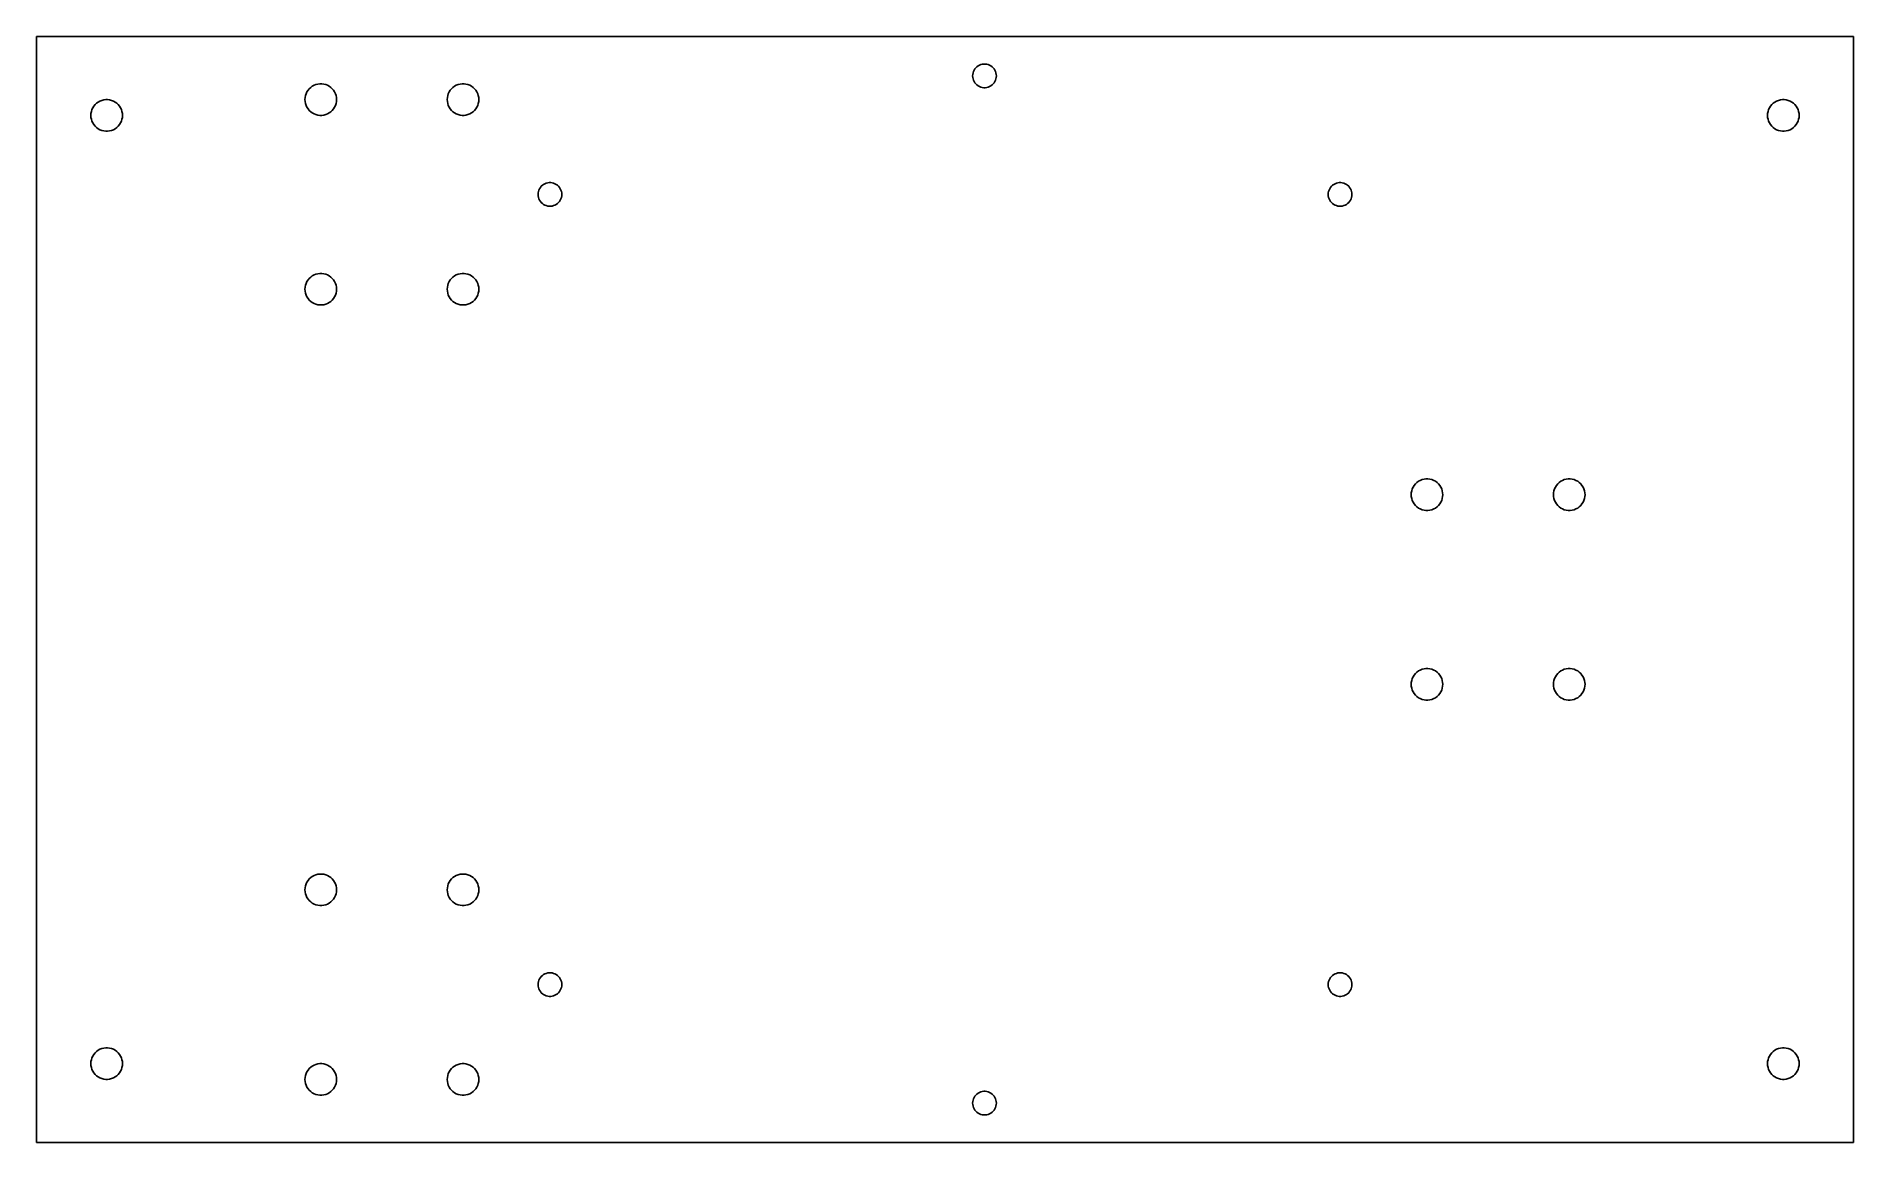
# Model space of a CAD drawing. Header units: metres. Extents: x -115 to 115, y -70 to 70.
import ezdxf

# ---------------------------------------------------------------- set-up
doc = ezdxf.new("R2010")
doc.units = ezdxf.units.M

msp = doc.modelspace()

# ---------------------------------------------------------------- linework, layer by layer
for p, q in [((115, 70), (-115, 70)), ((-115, 70), (-115, -70)), ((115, -70), (115, 70)), ((3.5, 65), (3.51183, 65.188)), ((3.51183, 64.812), (3.5, 65)), ((3.51183, 65.188), (3.54712, 65.373)), ((3.54712, 64.627), (3.51183, 64.812)), ((3.54712, 65.373), (3.60533, 65.5522)), ((3.60533, 64.4478), (3.54712, 64.627)), ((3.60533, 65.5522), (3.68553, 65.7226)), ((3.68553, 64.2774), (3.60533, 64.4478)), ((3.68553, 65.7226), (3.78647, 65.8817)), ((3.78647, 65.8817), (3.90654, 66.0268)), ((3.90654, 66.0268), (4.04385, 66.1558)), ((4.04385, 66.1558), (4.19626, 66.2665)), ((4.19626, 66.2665), (4.36133, 66.3572)), ((4.36133, 66.3572), (4.53647, 66.4266)), ((4.53647, 66.4266), (4.71892, 66.4734)), ((4.71892, 66.4734), (4.90581, 66.497)), ((4.90581, 66.497), (5.09418, 66.497)), ((5.09418, 66.497), (5.28107, 66.4734)), ((5.28107, 66.4734), (5.46352, 66.4266)), ((5.46352, 66.4266), (5.63866, 66.3572)), ((5.63866, 66.3572), (5.80373, 66.2665)), ((5.80373, 66.2665), (5.95613, 66.1558)), ((5.95613, 66.1558), (6.09344, 66.0268)), ((6.09344, 66.0268), (6.21352, 65.8817)), ((6.21352, 65.8817), (6.31445, 65.7226)), ((6.31445, 65.7226), (6.39465, 65.5522)), ((6.39465, 64.4478), (6.31445, 64.2774)), ((6.39465, 65.5522), (6.45287, 65.373)), ((6.45287, 64.627), (6.39465, 64.4478)), ((6.45287, 65.373), (6.48816, 65.188)), ((6.48816, 64.812), (6.45287, 64.627)), ((6.48816, 65.188), (6.5, 65)), ((6.5, 65), (6.48816, 64.812)), ((-81, 62), (-80.9842, 62.2507)), ((-80.9842, 62.2507), (-80.9372, 62.4974)), ((-80.9372, 62.4974), (-80.8595, 62.7362)), ((-80.8595, 62.7362), (-80.7526, 62.9635)), ((-80.7526, 62.9635), (-80.618, 63.1756)), ((-80.618, 63.1756), (-80.4579, 63.3691)), ((-80.4579, 63.3691), (-80.2748, 63.541)), ((-80.2748, 63.541), (-80.0716, 63.6886)), ((-80.0716, 63.6886), (-79.8515, 63.8096)), ((-79.8515, 63.8096), (-79.618, 63.9021)), ((-79.618, 63.9021), (-79.3748, 63.9646)), ((-79.3748, 63.9646), (-79.1256, 63.996)), ((-79.1256, 63.996), (-78.8744, 63.996)), ((-78.8744, 63.996), (-78.6252, 63.9646)), ((-78.6252, 63.9646), (-78.382, 63.9021)), ((-78.382, 63.9021), (-78.1484, 63.8096)), ((-78.1484, 63.8096), (-77.9283, 63.6886)), ((-77.9283, 63.6886), (-77.7251, 63.541)), ((-77.7251, 63.541), (-77.5421, 63.3691)), ((-77.5421, 63.3691), (-77.382, 63.1756)), ((-77.382, 63.1756), (-77.2474, 62.9635)), ((-77.2474, 62.9635), (-77.1404, 62.7362)), ((-77.1404, 62.7362), (-77.0628, 62.4974)), ((-77.0628, 62.4974), (-77.0158, 62.2507)), ((-77.0158, 62.2507), (-77, 62)), ((-63, 62), (-62.9842, 62.2507)), ((-62.9842, 62.2507), (-62.9372, 62.4974)), ((-62.9372, 62.4974), (-62.8596, 62.7362)), ((-62.8596, 62.7362), (-62.7526, 62.9635)), ((-62.7526, 62.9635), (-62.618, 63.1756)), ((-62.618, 63.1756), (-62.4579, 63.3691)), ((-62.4579, 63.3691), (-62.2749, 63.541)), ((-62.2749, 63.541), (-62.0717, 63.6886)), ((-62.0717, 63.6886), (-61.8516, 63.8096)), ((-61.8516, 63.8096), (-61.618, 63.9021)), ((-61.618, 63.9021), (-61.3748, 63.9646)), ((-61.3748, 63.9646), (-61.1256, 63.996)), ((-61.1256, 63.996), (-60.8744, 63.996)), ((-60.8744, 63.996), (-60.6252, 63.9646)), ((-60.6252, 63.9646), (-60.382, 63.9021)), ((-60.382, 63.9021), (-60.1485, 63.8096)), ((-60.1485, 63.8096), (-59.9284, 63.6886)), ((-59.9284, 63.6886), (-59.7252, 63.541)), ((-59.7252, 63.541), (-59.5421, 63.3691)), ((-59.5421, 63.3691), (-59.382, 63.1756)), ((-59.382, 63.1756), (-59.2474, 62.9635)), ((-59.2474, 62.9635), (-59.1405, 62.7362)), ((-59.1405, 62.7362), (-59.0628, 62.4974)), ((-59.0628, 62.4974), (-59.0158, 62.2507)), ((-59.0158, 62.2507), (-59, 62)), ((3.78647, 64.1183), (3.68553, 64.2774)), ((3.90654, 63.9732), (3.78647, 64.1183)), ((4.04385, 63.8442), (3.90654, 63.9732)), ((4.19626, 63.7335), (4.04385, 63.8442)), ((4.36133, 63.6427), (4.19626, 63.7335)), ((4.53647, 63.5734), (4.36133, 63.6427)), ((4.71892, 63.5266), (4.53647, 63.5734)), ((4.90581, 63.5029), (4.71892, 63.5266)), ((5.09418, 63.5029), (4.90581, 63.5029)), ((5.28107, 63.5266), (5.09418, 63.5029)), ((5.46352, 63.5734), (5.28107, 63.5266)), ((5.63866, 63.6427), (5.46352, 63.5734)), ((5.80373, 63.7335), (5.63866, 63.6427)), ((5.95613, 63.8442), (5.80373, 63.7335)), ((6.09344, 63.9732), (5.95613, 63.8442)), ((6.21352, 64.1183), (6.09344, 63.9732)), ((6.31445, 64.2774), (6.21352, 64.1183)), ((-108.1, 60), (-108.084, 60.2507)), ((-108.084, 59.7493), (-108.1, 60)), ((-108.084, 60.2507), (-108.037, 60.4974)), ((-108.037, 60.4974), (-107.96, 60.7362)), ((-107.96, 60.7362), (-107.853, 60.9635)), ((-107.853, 60.9635), (-107.718, 61.1756)), ((-107.718, 61.1756), (-107.558, 61.3691)), ((-107.558, 61.3691), (-107.375, 61.541)), ((-107.375, 61.541), (-107.172, 61.6886)), ((-107.172, 61.6886), (-106.952, 61.8096)), ((-106.952, 61.8096), (-106.718, 61.9021)), ((-106.718, 61.9021), (-106.475, 61.9646)), ((-106.475, 61.9646), (-106.226, 61.996)), ((-106.226, 61.996), (-105.974, 61.996)), ((-105.974, 61.996), (-105.725, 61.9646)), ((-105.725, 61.9646), (-105.482, 61.9021)), ((-105.482, 61.9021), (-105.248, 61.8096)), ((-105.248, 61.8096), (-105.028, 61.6886)), ((-105.028, 61.6886), (-104.825, 61.541)), ((-104.825, 61.541), (-104.642, 61.3691)), ((-104.642, 61.3691), (-104.482, 61.1756)), ((-104.482, 61.1756), (-104.347, 60.9635)), ((-104.347, 60.9635), (-104.24, 60.7362)), ((-104.24, 60.7362), (-104.163, 60.4974)), ((-104.163, 60.4974), (-104.116, 60.2507)), ((-104.116, 60.2507), (-104.1, 60)), ((-104.1, 60), (-104.116, 59.7493)), ((-80.9842, 61.7493), (-81, 62)), ((-80.9372, 61.5026), (-80.9842, 61.7493)), ((-80.8595, 61.2637), (-80.9372, 61.5026)), ((-80.7526, 61.0365), (-80.8595, 61.2637)), ((-80.618, 60.8244), (-80.7526, 61.0365)), ((-80.4579, 60.6309), (-80.618, 60.8244)), ((-80.2748, 60.459), (-80.4579, 60.6309)), ((-80.0716, 60.3113), (-80.2748, 60.459)), ((-79.8515, 60.1903), (-80.0716, 60.3113)), ((-79.618, 60.0979), (-79.8515, 60.1903)), ((-79.3748, 60.0354), (-79.618, 60.0979)), ((-79.1256, 60.0039), (-79.3748, 60.0354)), ((-78.8744, 60.0039), (-79.1256, 60.0039)), ((-78.6252, 60.0354), (-78.8744, 60.0039)), ((-78.382, 60.0979), (-78.6252, 60.0354)), ((-78.1484, 60.1903), (-78.382, 60.0979)), ((-77.9283, 60.3113), (-78.1484, 60.1903)), ((-77.7251, 60.459), (-77.9283, 60.3113)), ((-77.5421, 60.6309), (-77.7251, 60.459)), ((-77.382, 60.8244), (-77.5421, 60.6309)), ((-77.2474, 61.0365), (-77.382, 60.8244)), ((-77.1404, 61.2637), (-77.2474, 61.0365)), ((-77.0628, 61.5026), (-77.1404, 61.2637)), ((-77.0158, 61.7493), (-77.0628, 61.5026)), ((-77, 62), (-77.0158, 61.7493)), ((-62.9842, 61.7493), (-63, 62)), ((-62.9372, 61.5026), (-62.9842, 61.7493)), ((-62.8596, 61.2637), (-62.9372, 61.5026)), ((-62.7526, 61.0365), (-62.8596, 61.2637)), ((-62.618, 60.8244), (-62.7526, 61.0365)), ((-62.4579, 60.6309), (-62.618, 60.8244)), ((-62.2749, 60.459), (-62.4579, 60.6309)), ((-62.0717, 60.3113), (-62.2749, 60.459)), ((-61.8516, 60.1903), (-62.0717, 60.3113)), ((-61.618, 60.0979), (-61.8516, 60.1903)), ((-61.3748, 60.0354), (-61.618, 60.0979)), ((-61.1256, 60.0039), (-61.3748, 60.0354)), ((-60.8744, 60.0039), (-61.1256, 60.0039)), ((-60.6252, 60.0354), (-60.8744, 60.0039)), ((-60.382, 60.0979), (-60.6252, 60.0354)), ((-60.1485, 60.1903), (-60.382, 60.0979)), ((-59.9284, 60.3113), (-60.1485, 60.1903)), ((-59.7252, 60.459), (-59.9284, 60.3113)), ((-59.5421, 60.6309), (-59.7252, 60.459)), ((-59.382, 60.8244), (-59.5421, 60.6309)), ((-59.2474, 61.0365), (-59.382, 60.8244)), ((-59.1405, 61.2637), (-59.2474, 61.0365)), ((-59.0628, 61.5026), (-59.1405, 61.2637)), ((-59.0158, 61.7493), (-59.0628, 61.5026)), ((-59, 62), (-59.0158, 61.7493)), ((104.1, 60), (104.116, 60.2507)), ((104.116, 59.7493), (104.1, 60)), ((104.116, 60.2507), (104.163, 60.4974)), ((104.163, 60.4974), (104.24, 60.7362)), ((104.24, 60.7362), (104.347, 60.9635)), ((104.347, 60.9635), (104.482, 61.1756)), ((104.482, 61.1756), (104.642, 61.3691)), ((104.642, 61.3691), (104.825, 61.541)), ((104.825, 61.541), (105.028, 61.6886)), ((105.028, 61.6886), (105.248, 61.8096)), ((105.248, 61.8096), (105.482, 61.9021)), ((105.482, 61.9021), (105.725, 61.9646)), ((105.725, 61.9646), (105.974, 61.996)), ((105.974, 61.996), (106.226, 61.996)), ((106.226, 61.996), (106.475, 61.9646)), ((106.475, 61.9646), (106.718, 61.9021)), ((106.718, 61.9021), (106.952, 61.8096)), ((106.952, 61.8096), (107.172, 61.6886)), ((107.172, 61.6886), (107.375, 61.541)), ((107.375, 61.541), (107.558, 61.3691)), ((107.558, 61.3691), (107.718, 61.1756)), ((107.718, 61.1756), (107.853, 60.9635)), ((107.853, 60.9635), (107.96, 60.7362)), ((107.96, 60.7362), (108.037, 60.4974)), ((108.037, 60.4974), (108.084, 60.2507)), ((108.084, 60.2507), (108.1, 60)), ((108.1, 60), (108.084, 59.7493)), ((-108.037, 59.5026), (-108.084, 59.7493)), ((-107.96, 59.2637), (-108.037, 59.5026)), ((-107.853, 59.0365), (-107.96, 59.2637)), ((-107.718, 58.8244), (-107.853, 59.0365)), ((-107.558, 58.6309), (-107.718, 58.8244)), ((-107.375, 58.459), (-107.558, 58.6309)), ((-107.172, 58.3113), (-107.375, 58.459)), ((-106.952, 58.1903), (-107.172, 58.3113)), ((-106.718, 58.0979), (-106.952, 58.1903)), ((-106.475, 58.0354), (-106.718, 58.0979)), ((-106.226, 58.0039), (-106.475, 58.0354)), ((-105.974, 58.0039), (-106.226, 58.0039)), ((-105.725, 58.0354), (-105.974, 58.0039)), ((-105.482, 58.0979), (-105.725, 58.0354)), ((-105.248, 58.1903), (-105.482, 58.0979)), ((-105.028, 58.3113), (-105.248, 58.1903)), ((-104.825, 58.459), (-105.028, 58.3113)), ((-104.642, 58.6309), (-104.825, 58.459)), ((-104.482, 58.8244), (-104.642, 58.6309)), ((-104.347, 59.0365), (-104.482, 58.8244)), ((-104.24, 59.2637), (-104.347, 59.0365)), ((-104.163, 59.5026), (-104.24, 59.2637)), ((-104.116, 59.7493), (-104.163, 59.5026)), ((104.163, 59.5026), (104.116, 59.7493)), ((104.24, 59.2637), (104.163, 59.5026)), ((104.347, 59.0365), (104.24, 59.2637)), ((104.482, 58.8244), (104.347, 59.0365)), ((104.642, 58.6309), (104.482, 58.8244)), ((104.825, 58.459), (104.642, 58.6309)), ((105.028, 58.3113), (104.825, 58.459)), ((105.248, 58.1903), (105.028, 58.3113)), ((105.482, 58.0979), (105.248, 58.1903)), ((105.725, 58.0354), (105.482, 58.0979)), ((105.974, 58.0039), (105.725, 58.0354)), ((106.226, 58.0039), (105.974, 58.0039)), ((106.475, 58.0354), (106.226, 58.0039)), ((106.718, 58.0979), (106.475, 58.0354)), ((106.952, 58.1903), (106.718, 58.0979)), ((107.172, 58.3113), (106.952, 58.1903)), ((107.375, 58.459), (107.172, 58.3113)), ((107.558, 58.6309), (107.375, 58.459)), ((107.718, 58.8244), (107.558, 58.6309)), ((107.853, 59.0365), (107.718, 58.8244)), ((107.96, 59.2637), (107.853, 59.0365)), ((108.037, 59.5026), (107.96, 59.2637)), ((108.084, 59.7493), (108.037, 59.5026)), ((-51.3947, 50.5522), (-51.3145, 50.7226)), ((-51.3145, 50.7226), (-51.2135, 50.8817)), ((-51.2135, 50.8817), (-51.0934, 51.0268)), ((-51.0934, 51.0268), (-50.9561, 51.1558)), ((-50.9561, 51.1558), (-50.8037, 51.2665)), ((-50.8037, 51.2665), (-50.6387, 51.3572)), ((-50.6387, 51.3572), (-50.4635, 51.4266)), ((-50.4635, 51.4266), (-50.2811, 51.4734)), ((-50.2811, 51.4734), (-50.0942, 51.497)), ((-50.0942, 51.497), (-49.9058, 51.497)), ((-49.9058, 51.497), (-49.7189, 51.4734)), ((-49.7189, 51.4734), (-49.5365, 51.4266)), ((-49.5365, 51.4266), (-49.3613, 51.3572)), ((-49.3613, 51.3572), (-49.1963, 51.2665)), ((-49.1963, 51.2665), (-49.0439, 51.1558)), ((-49.0439, 51.1558), (-48.9065, 51.0268)), ((-48.9065, 51.0268), (-48.7865, 50.8817)), ((-48.7865, 50.8817), (-48.6855, 50.7226)), ((-48.6855, 50.7226), (-48.6053, 50.5522)), ((48.6053, 50.5522), (48.6855, 50.7226)), ((48.6855, 50.7226), (48.7865, 50.8817)), ((48.7865, 50.8817), (48.9065, 51.0268)), ((48.9065, 51.0268), (49.0439, 51.1558)), ((49.0439, 51.1558), (49.1963, 51.2665)), ((49.1963, 51.2665), (49.3613, 51.3572)), ((49.3613, 51.3572), (49.5365, 51.4266)), ((49.5365, 51.4266), (49.7189, 51.4734)), ((49.7189, 51.4734), (49.9058, 51.497)), ((49.9058, 51.497), (50.0942, 51.497)), ((50.0942, 51.497), (50.2811, 51.4734)), ((50.2811, 51.4734), (50.4635, 51.4266)), ((50.4635, 51.4266), (50.6387, 51.3572)), ((50.6387, 51.3572), (50.8037, 51.2665)), ((50.8037, 51.2665), (50.9561, 51.1558)), ((50.9561, 51.1558), (51.0934, 51.0268)), ((51.0934, 51.0268), (51.2135, 50.8817)), ((51.2135, 50.8817), (51.3145, 50.7226)), ((51.3145, 50.7226), (51.3947, 50.5522)), ((-51.5, 50), (-51.4882, 50.188)), ((-51.4882, 49.812), (-51.5, 50)), ((-51.4882, 50.188), (-51.4529, 50.373)), ((-51.4529, 49.627), (-51.4882, 49.812)), ((-51.4529, 50.373), (-51.3947, 50.5522)), ((-51.3947, 49.4478), (-51.4529, 49.627)), ((-51.3145, 49.2774), (-51.3947, 49.4478)), ((-51.2135, 49.1183), (-51.3145, 49.2774)), ((-51.0934, 48.9732), (-51.2135, 49.1183)), ((-50.9561, 48.8442), (-51.0934, 48.9732)), ((-50.8037, 48.7335), (-50.9561, 48.8442)), ((-50.6387, 48.6427), (-50.8037, 48.7335)), ((-50.4635, 48.5734), (-50.6387, 48.6427)), ((-50.2811, 48.5266), (-50.4635, 48.5734)), ((-50.0942, 48.5029), (-50.2811, 48.5266)), ((-49.9058, 48.5029), (-50.0942, 48.5029)), ((-49.7189, 48.5266), (-49.9058, 48.5029)), ((-49.5365, 48.5734), (-49.7189, 48.5266)), ((-49.3613, 48.6427), (-49.5365, 48.5734)), ((-49.1963, 48.7335), (-49.3613, 48.6427)), ((-49.0439, 48.8442), (-49.1963, 48.7335)), ((-48.9065, 48.9732), (-49.0439, 48.8442)), ((-48.7865, 49.1183), (-48.9065, 48.9732)), ((-48.6855, 49.2774), (-48.7865, 49.1183)), ((-48.6053, 49.4478), (-48.6855, 49.2774)), ((-48.6053, 50.5522), (-48.5471, 50.373)), ((-48.5471, 49.627), (-48.6053, 49.4478)), ((-48.5471, 50.373), (-48.5118, 50.188)), ((-48.5118, 49.812), (-48.5471, 49.627)), ((-48.5118, 50.188), (-48.5, 50)), ((-48.5, 50), (-48.5118, 49.812)), ((48.5, 50), (48.5118, 50.188)), ((48.5118, 49.812), (48.5, 50)), ((48.5118, 50.188), (48.5471, 50.373)), ((48.5471, 49.627), (48.5118, 49.812)), ((48.5471, 50.373), (48.6053, 50.5522)), ((48.6053, 49.4478), (48.5471, 49.627)), ((48.6855, 49.2774), (48.6053, 49.4478)), ((48.7865, 49.1183), (48.6855, 49.2774)), ((48.9065, 48.9732), (48.7865, 49.1183)), ((49.0439, 48.8442), (48.9065, 48.9732)), ((49.1963, 48.7335), (49.0439, 48.8442)), ((49.3613, 48.6427), (49.1963, 48.7335)), ((49.5365, 48.5734), (49.3613, 48.6427)), ((49.7189, 48.5266), (49.5365, 48.5734)), ((49.9058, 48.5029), (49.7189, 48.5266)), ((50.0942, 48.5029), (49.9058, 48.5029)), ((50.2811, 48.5266), (50.0942, 48.5029)), ((50.4635, 48.5734), (50.2811, 48.5266)), ((50.6387, 48.6427), (50.4635, 48.5734)), ((50.8037, 48.7335), (50.6387, 48.6427)), ((50.9561, 48.8442), (50.8037, 48.7335)), ((51.0934, 48.9732), (50.9561, 48.8442)), ((51.2135, 49.1183), (51.0934, 48.9732)), ((51.3145, 49.2774), (51.2135, 49.1183)), ((51.3947, 49.4478), (51.3145, 49.2774)), ((51.3947, 50.5522), (51.4529, 50.373)), ((51.4529, 49.627), (51.3947, 49.4478)), ((51.4529, 50.373), (51.4882, 50.188)), ((51.4882, 49.812), (51.4529, 49.627)), ((51.4882, 50.188), (51.5, 50)), ((51.5, 50), (51.4882, 49.812)), ((-80.7526, 38.9635), (-80.618, 39.1756)), ((-80.618, 39.1756), (-80.4579, 39.3691)), ((-80.4579, 39.3691), (-80.2748, 39.541)), ((-80.2748, 39.541), (-80.0716, 39.6887)), ((-80.0716, 39.6887), (-79.8515, 39.8097)), ((-79.8515, 39.8097), (-79.618, 39.9021)), ((-79.618, 39.9021), (-79.3748, 39.9646)), ((-79.3748, 39.9646), (-79.1256, 39.9961)), ((-79.1256, 39.9961), (-78.8744, 39.9961)), ((-78.8744, 39.9961), (-78.6252, 39.9646)), ((-78.6252, 39.9646), (-78.382, 39.9021)), ((-78.382, 39.9021), (-78.1484, 39.8097)), ((-78.1484, 39.8097), (-77.9283, 39.6887)), ((-77.9283, 39.6887), (-77.7251, 39.541)), ((-77.7251, 39.541), (-77.5421, 39.3691)), ((-77.5421, 39.3691), (-77.382, 39.1756)), ((-77.382, 39.1756), (-77.2474, 38.9635)), ((-62.7526, 38.9635), (-62.618, 39.1756)), ((-62.618, 39.1756), (-62.4579, 39.3691)), ((-62.4579, 39.3691), (-62.2749, 39.541)), ((-62.2749, 39.541), (-62.0717, 39.6887)), ((-62.0717, 39.6887), (-61.8516, 39.8097)), ((-61.8516, 39.8097), (-61.618, 39.9021)), ((-61.618, 39.9021), (-61.3748, 39.9646)), ((-61.3748, 39.9646), (-61.1256, 39.9961)), ((-61.1256, 39.9961), (-60.8744, 39.9961)), ((-60.8744, 39.9961), (-60.6252, 39.9646)), ((-60.6252, 39.9646), (-60.382, 39.9021)), ((-60.382, 39.9021), (-60.1485, 39.8097)), ((-60.1485, 39.8097), (-59.9284, 39.6887)), ((-59.9284, 39.6887), (-59.7252, 39.541)), ((-59.7252, 39.541), (-59.5421, 39.3691)), ((-59.5421, 39.3691), (-59.382, 39.1756)), ((-59.382, 39.1756), (-59.2474, 38.9635)), ((-81, 38), (-80.9842, 38.2507)), ((-80.9842, 37.7493), (-81, 38)), ((-80.9842, 38.2507), (-80.9372, 38.4974)), ((-80.9372, 37.5026), (-80.9842, 37.7493)), ((-80.9372, 38.4974), (-80.8595, 38.7363)), ((-80.8595, 37.2638), (-80.9372, 37.5026)), ((-80.8595, 38.7363), (-80.7526, 38.9635)), ((-80.7526, 37.0365), (-80.8595, 37.2638)), ((-80.618, 36.8244), (-80.7526, 37.0365)), ((-80.4579, 36.6309), (-80.618, 36.8244)), ((-77.382, 36.8244), (-77.5421, 36.6309)), ((-77.2474, 37.0365), (-77.382, 36.8244)), ((-77.2474, 38.9635), (-77.1404, 38.7363)), ((-77.1404, 37.2638), (-77.2474, 37.0365)), ((-77.1404, 38.7363), (-77.0628, 38.4974)), ((-77.0628, 37.5026), (-77.1404, 37.2638)), ((-77.0628, 38.4974), (-77.0158, 38.2507)), ((-77.0158, 37.7493), (-77.0628, 37.5026)), ((-77.0158, 38.2507), (-77, 38)), ((-77, 38), (-77.0158, 37.7493)), ((-63, 38), (-62.9842, 38.2507)), ((-62.9842, 37.7493), (-63, 38)), ((-62.9842, 38.2507), (-62.9372, 38.4974)), ((-62.9372, 37.5026), (-62.9842, 37.7493)), ((-62.9372, 38.4974), (-62.8596, 38.7363)), ((-62.8596, 37.2638), (-62.9372, 37.5026)), ((-62.8596, 38.7363), (-62.7526, 38.9635)), ((-62.7526, 37.0365), (-62.8596, 37.2638)), ((-62.618, 36.8244), (-62.7526, 37.0365)), ((-62.4579, 36.6309), (-62.618, 36.8244)), ((-59.382, 36.8244), (-59.5421, 36.6309)), ((-59.2474, 37.0365), (-59.382, 36.8244)), ((-59.2474, 38.9635), (-59.1405, 38.7363)), ((-59.1405, 37.2638), (-59.2474, 37.0365)), ((-59.1405, 38.7363), (-59.0628, 38.4974)), ((-59.0628, 37.5026), (-59.1405, 37.2638)), ((-59.0628, 38.4974), (-59.0158, 38.2507)), ((-59.0158, 37.7493), (-59.0628, 37.5026)), ((-59.0158, 38.2507), (-59, 38)), ((-59, 38), (-59.0158, 37.7493)), ((-80.2748, 36.459), (-80.4579, 36.6309)), ((-80.0716, 36.3114), (-80.2748, 36.459)), ((-79.8515, 36.1904), (-80.0716, 36.3114)), ((-79.618, 36.0979), (-79.8515, 36.1904)), ((-79.3748, 36.0354), (-79.618, 36.0979)), ((-79.1256, 36.004), (-79.3748, 36.0354)), ((-78.8744, 36.004), (-79.1256, 36.004)), ((-78.6252, 36.0354), (-78.8744, 36.004)), ((-78.382, 36.0979), (-78.6252, 36.0354)), ((-78.1484, 36.1904), (-78.382, 36.0979)), ((-77.9283, 36.3114), (-78.1484, 36.1904)), ((-77.7251, 36.459), (-77.9283, 36.3114)), ((-77.5421, 36.6309), (-77.7251, 36.459)), ((-62.2749, 36.459), (-62.4579, 36.6309)), ((-62.0717, 36.3114), (-62.2749, 36.459)), ((-61.8516, 36.1904), (-62.0717, 36.3114)), ((-61.618, 36.0979), (-61.8516, 36.1904)), ((-61.3748, 36.0354), (-61.618, 36.0979)), ((-61.1256, 36.004), (-61.3748, 36.0354)), ((-60.8744, 36.004), (-61.1256, 36.004)), ((-60.6252, 36.0354), (-60.8744, 36.004)), ((-60.382, 36.0979), (-60.6252, 36.0354)), ((-60.1485, 36.1904), (-60.382, 36.0979)), ((-59.9284, 36.3114), (-60.1485, 36.1904)), ((-59.7252, 36.459), (-59.9284, 36.3114)), ((-59.5421, 36.6309), (-59.7252, 36.459)), ((59.9284, 13.6886), (60.1485, 13.8096)), ((60.1485, 13.8096), (60.382, 13.9021)), ((60.382, 13.9021), (60.6252, 13.9646)), ((60.6252, 13.9646), (60.8744, 13.996)), ((60.8744, 13.996), (61.1256, 13.996)), ((61.1256, 13.996), (61.3748, 13.9646)), ((61.3748, 13.9646), (61.618, 13.9021)), ((61.618, 13.9021), (61.8516, 13.8096)), ((61.8516, 13.8096), (62.0717, 13.6886)), ((77.9283, 13.6886), (78.1484, 13.8096)), ((78.1484, 13.8096), (78.382, 13.9021)), ((78.382, 13.9021), (78.6252, 13.9646)), ((78.6252, 13.9646), (78.8744, 13.996)), ((78.8744, 13.996), (79.1256, 13.996)), ((79.1256, 13.996), (79.3748, 13.9646)), ((79.3748, 13.9646), (79.618, 13.9021)), ((79.618, 13.9021), (79.8515, 13.8096)), ((79.8515, 13.8096), (80.0716, 13.6886)), ((59, 12), (59.0158, 12.2507)), ((59.0158, 11.7493), (59, 12)), ((59.0158, 12.2507), (59.0628, 12.4974)), ((59.0628, 11.5026), (59.0158, 11.7493)), ((59.0628, 12.4974), (59.1405, 12.7362)), ((59.1405, 11.2637), (59.0628, 11.5026)), ((59.1405, 12.7362), (59.2474, 12.9635)), ((59.2474, 12.9635), (59.382, 13.1756)), ((59.382, 13.1756), (59.5421, 13.3691)), ((59.5421, 13.3691), (59.7252, 13.541)), ((59.7252, 13.541), (59.9284, 13.6886)), ((62.0717, 13.6886), (62.2749, 13.541)), ((62.2749, 13.541), (62.4579, 13.3691)), ((62.4579, 13.3691), (62.618, 13.1756)), ((62.618, 13.1756), (62.7526, 12.9635)), ((62.7526, 12.9635), (62.8596, 12.7362)), ((62.8596, 12.7362), (62.9372, 12.4974)), ((62.9372, 11.5026), (62.8596, 11.2637)), ((62.9372, 12.4974), (62.9842, 12.2507)), ((62.9842, 11.7493), (62.9372, 11.5026)), ((62.9842, 12.2507), (63, 12)), ((63, 12), (62.9842, 11.7493)), ((77, 12), (77.0158, 12.2507)), ((77.0158, 11.7493), (77, 12)), ((77.0158, 12.2507), (77.0628, 12.4974)), ((77.0628, 11.5026), (77.0158, 11.7493)), ((77.0628, 12.4974), (77.1404, 12.7362)), ((77.1404, 11.2637), (77.0628, 11.5026)), ((77.1404, 12.7362), (77.2474, 12.9635)), ((77.2474, 12.9635), (77.382, 13.1756)), ((77.382, 13.1756), (77.5421, 13.3691)), ((77.5421, 13.3691), (77.7251, 13.541)), ((77.7251, 13.541), (77.9283, 13.6886)), ((80.0716, 13.6886), (80.2748, 13.541)), ((80.2748, 13.541), (80.4579, 13.3691)), ((80.4579, 13.3691), (80.618, 13.1756)), ((80.618, 13.1756), (80.7526, 12.9635)), ((80.7526, 12.9635), (80.8595, 12.7362)), ((80.8595, 12.7362), (80.9372, 12.4974)), ((80.9372, 11.5026), (80.8595, 11.2637)), ((80.9372, 12.4974), (80.9842, 12.2507)), ((80.9842, 11.7493), (80.9372, 11.5026)), ((80.9842, 12.2507), (81, 12)), ((81, 12), (80.9842, 11.7493)), ((59.2474, 11.0365), (59.1405, 11.2637)), ((59.382, 10.8244), (59.2474, 11.0365)), ((59.5421, 10.6309), (59.382, 10.8244)), ((59.7252, 10.459), (59.5421, 10.6309)), ((59.9284, 10.3113), (59.7252, 10.459)), ((60.1485, 10.1903), (59.9284, 10.3113)), ((60.382, 10.0979), (60.1485, 10.1903)), ((60.6252, 10.0354), (60.382, 10.0979)), ((60.8744, 10.0039), (60.6252, 10.0354)), ((61.1256, 10.0039), (60.8744, 10.0039)), ((61.3748, 10.0354), (61.1256, 10.0039)), ((61.618, 10.0979), (61.3748, 10.0354)), ((61.8516, 10.1903), (61.618, 10.0979)), ((62.0717, 10.3113), (61.8516, 10.1903)), ((62.2749, 10.459), (62.0717, 10.3113)), ((62.4579, 10.6309), (62.2749, 10.459)), ((62.618, 10.8244), (62.4579, 10.6309)), ((62.7526, 11.0365), (62.618, 10.8244)), ((62.8596, 11.2637), (62.7526, 11.0365)), ((77.2474, 11.0365), (77.1404, 11.2637)), ((77.382, 10.8244), (77.2474, 11.0365)), ((77.5421, 10.6309), (77.382, 10.8244)), ((77.7251, 10.459), (77.5421, 10.6309)), ((77.9283, 10.3113), (77.7251, 10.459)), ((78.1484, 10.1903), (77.9283, 10.3113)), ((78.382, 10.0979), (78.1484, 10.1903)), ((78.6252, 10.0354), (78.382, 10.0979)), ((78.8744, 10.0039), (78.6252, 10.0354)), ((79.1256, 10.0039), (78.8744, 10.0039)), ((79.3748, 10.0354), (79.1256, 10.0039)), ((79.618, 10.0979), (79.3748, 10.0354)), ((79.8515, 10.1903), (79.618, 10.0979)), ((80.0716, 10.3113), (79.8515, 10.1903)), ((80.2748, 10.459), (80.0716, 10.3113)), ((80.4579, 10.6309), (80.2748, 10.459)), ((80.618, 10.8244), (80.4579, 10.6309)), ((80.7526, 11.0365), (80.618, 10.8244)), ((80.8595, 11.2637), (80.7526, 11.0365)), ((59.0628, -11.5026), (59.1405, -11.2637)), ((59.1405, -11.2637), (59.2474, -11.0365)), ((59.2474, -11.0365), (59.382, -10.8244)), ((59.382, -10.8244), (59.5421, -10.6309)), ((59.5421, -10.6309), (59.7252, -10.459)), ((59.7252, -10.459), (59.9284, -10.3113)), ((59.9284, -10.3113), (60.1485, -10.1903)), ((60.1485, -10.1903), (60.382, -10.0979)), ((60.382, -10.0979), (60.6252, -10.0354)), ((60.6252, -10.0354), (60.8744, -10.0039)), ((60.8744, -10.0039), (61.1256, -10.0039)), ((61.1256, -10.0039), (61.3748, -10.0354)), ((61.3748, -10.0354), (61.618, -10.0979)), ((61.618, -10.0979), (61.8516, -10.1903)), ((61.8516, -10.1903), (62.0717, -10.3113)), ((62.0717, -10.3113), (62.2749, -10.459)), ((62.2749, -10.459), (62.4579, -10.6309)), ((62.4579, -10.6309), (62.618, -10.8244)), ((62.618, -10.8244), (62.7526, -11.0365)), ((62.7526, -11.0365), (62.8596, -11.2637)), ((62.8596, -11.2637), (62.9372, -11.5026)), ((77.0628, -11.5026), (77.1404, -11.2637)), ((77.1404, -11.2637), (77.2474, -11.0365)), ((77.2474, -11.0365), (77.382, -10.8244)), ((77.382, -10.8244), (77.5421, -10.6309)), ((77.5421, -10.6309), (77.7251, -10.459)), ((77.7251, -10.459), (77.9283, -10.3113)), ((77.9283, -10.3113), (78.1484, -10.1903)), ((78.1484, -10.1903), (78.382, -10.0979)), ((78.382, -10.0979), (78.6252, -10.0354)), ((78.6252, -10.0354), (78.8744, -10.0039)), ((78.8744, -10.0039), (79.1256, -10.0039)), ((79.1256, -10.0039), (79.3748, -10.0354)), ((79.3748, -10.0354), (79.618, -10.0979)), ((79.618, -10.0979), (79.8515, -10.1903)), ((79.8515, -10.1903), (80.0716, -10.3113)), ((80.0716, -10.3113), (80.2748, -10.459)), ((80.2748, -10.459), (80.4579, -10.6309)), ((80.4579, -10.6309), (80.618, -10.8244)), ((80.618, -10.8244), (80.7526, -11.0365)), ((80.7526, -11.0365), (80.8595, -11.2637)), ((80.8595, -11.2637), (80.9372, -11.5026)), ((59, -12), (59.0158, -11.7493)), ((59.0158, -12.2507), (59, -12)), ((59.0158, -11.7493), (59.0628, -11.5026)), ((59.0628, -12.4974), (59.0158, -12.2507)), ((59.1405, -12.7362), (59.0628, -12.4974)), ((59.2474, -12.9635), (59.1405, -12.7362)), ((59.382, -13.1756), (59.2474, -12.9635)), ((59.5421, -13.3691), (59.382, -13.1756)), ((59.7252, -13.541), (59.5421, -13.3691)), ((59.9284, -13.6886), (59.7252, -13.541)), ((60.1485, -13.8096), (59.9284, -13.6886)), ((62.0717, -13.6886), (61.8516, -13.8096)), ((62.2749, -13.541), (62.0717, -13.6886)), ((62.4579, -13.3691), (62.2749, -13.541)), ((62.618, -13.1756), (62.4579, -13.3691)), ((62.7526, -12.9635), (62.618, -13.1756)), ((62.8596, -12.7362), (62.7526, -12.9635)), ((62.9372, -12.4974), (62.8596, -12.7362)), ((62.9372, -11.5026), (62.9842, -11.7493)), ((62.9842, -12.2507), (62.9372, -12.4974)), ((62.9842, -11.7493), (63, -12)), ((63, -12), (62.9842, -12.2507)), ((77, -12), (77.0158, -11.7493)), ((77.0158, -12.2507), (77, -12)), ((77.0158, -11.7493), (77.0628, -11.5026)), ((77.0628, -12.4974), (77.0158, -12.2507)), ((77.1404, -12.7362), (77.0628, -12.4974)), ((77.2474, -12.9635), (77.1404, -12.7362)), ((77.382, -13.1756), (77.2474, -12.9635)), ((77.5421, -13.3691), (77.382, -13.1756)), ((77.7251, -13.541), (77.5421, -13.3691)), ((77.9283, -13.6886), (77.7251, -13.541)), ((78.1484, -13.8096), (77.9283, -13.6886)), ((80.0716, -13.6886), (79.8515, -13.8096)), ((80.2748, -13.541), (80.0716, -13.6886)), ((80.4579, -13.3691), (80.2748, -13.541)), ((80.618, -13.1756), (80.4579, -13.3691)), ((80.7526, -12.9635), (80.618, -13.1756)), ((80.8595, -12.7362), (80.7526, -12.9635)), ((80.9372, -12.4974), (80.8595, -12.7362)), ((80.9372, -11.5026), (80.9842, -11.7493)), ((80.9842, -12.2507), (80.9372, -12.4974)), ((80.9842, -11.7493), (81, -12)), ((81, -12), (80.9842, -12.2507)), ((60.382, -13.9021), (60.1485, -13.8096)), ((60.6252, -13.9646), (60.382, -13.9021)), ((60.8744, -13.996), (60.6252, -13.9646)), ((61.1256, -13.996), (60.8744, -13.996)), ((61.3748, -13.9646), (61.1256, -13.996)), ((61.618, -13.9021), (61.3748, -13.9646)), ((61.8516, -13.8096), (61.618, -13.9021)), ((78.382, -13.9021), (78.1484, -13.8096)), ((78.6252, -13.9646), (78.382, -13.9021)), ((78.8744, -13.996), (78.6252, -13.9646)), ((79.1256, -13.996), (78.8744, -13.996)), ((79.3748, -13.9646), (79.1256, -13.996)), ((79.618, -13.9021), (79.3748, -13.9646)), ((79.8515, -13.8096), (79.618, -13.9021)), ((-80.618, -36.8244), (-80.4579, -36.6309)), ((-80.4579, -36.6309), (-80.2748, -36.459)), ((-80.2748, -36.459), (-80.0716, -36.3114)), ((-80.0716, -36.3114), (-79.8515, -36.1904)), ((-79.8515, -36.1904), (-79.618, -36.0979)), ((-79.618, -36.0979), (-79.3748, -36.0354)), ((-79.3748, -36.0354), (-79.1256, -36.004)), ((-79.1256, -36.004), (-78.8744, -36.004)), ((-78.8744, -36.004), (-78.6252, -36.0354)), ((-78.6252, -36.0354), (-78.382, -36.0979)), ((-78.382, -36.0979), (-78.1484, -36.1904)), ((-78.1484, -36.1904), (-77.9283, -36.3114)), ((-77.9283, -36.3114), (-77.7251, -36.459)), ((-77.7251, -36.459), (-77.5421, -36.6309)), ((-77.5421, -36.6309), (-77.382, -36.8244)), ((-62.618, -36.8244), (-62.4579, -36.6309)), ((-62.4579, -36.6309), (-62.2749, -36.459)), ((-62.2749, -36.459), (-62.0717, -36.3114)), ((-62.0717, -36.3114), (-61.8516, -36.1904)), ((-61.8516, -36.1904), (-61.618, -36.0979)), ((-61.618, -36.0979), (-61.3748, -36.0354)), ((-61.3748, -36.0354), (-61.1256, -36.004)), ((-61.1256, -36.004), (-60.8744, -36.004)), ((-60.8744, -36.004), (-60.6252, -36.0354)), ((-60.6252, -36.0354), (-60.382, -36.0979)), ((-60.382, -36.0979), (-60.1485, -36.1904)), ((-60.1485, -36.1904), (-59.9284, -36.3114)), ((-59.9284, -36.3114), (-59.7252, -36.459)), ((-59.7252, -36.459), (-59.5421, -36.6309)), ((-59.5421, -36.6309), (-59.382, -36.8244)), ((-81, -38), (-80.9842, -37.7493)), ((-80.9842, -38.2507), (-81, -38)), ((-80.9842, -37.7493), (-80.9372, -37.5026)), ((-80.9372, -38.4974), (-80.9842, -38.2507)), ((-80.9372, -37.5026), (-80.8595, -37.2638)), ((-80.8595, -38.7363), (-80.9372, -38.4974)), ((-80.8595, -37.2638), (-80.7526, -37.0365)), ((-80.7526, -38.9635), (-80.8595, -38.7363)), ((-80.7526, -37.0365), (-80.618, -36.8244)), ((-80.618, -39.1756), (-80.7526, -38.9635)), ((-77.382, -36.8244), (-77.2474, -37.0365)), ((-77.2474, -38.9635), (-77.382, -39.1756)), ((-77.2474, -37.0365), (-77.1404, -37.2638)), ((-77.1404, -38.7363), (-77.2474, -38.9635)), ((-77.1404, -37.2638), (-77.0628, -37.5026)), ((-77.0628, -38.4974), (-77.1404, -38.7363)), ((-77.0628, -37.5026), (-77.0158, -37.7493)), ((-77.0158, -38.2507), (-77.0628, -38.4974)), ((-77.0158, -37.7493), (-77, -38)), ((-77, -38), (-77.0158, -38.2507)), ((-63, -38), (-62.9842, -37.7493)), ((-62.9842, -38.2507), (-63, -38)), ((-62.9842, -37.7493), (-62.9372, -37.5026)), ((-62.9372, -38.4974), (-62.9842, -38.2507)), ((-62.9372, -37.5026), (-62.8596, -37.2638)), ((-62.8596, -38.7363), (-62.9372, -38.4974)), ((-62.8596, -37.2638), (-62.7526, -37.0365)), ((-62.7526, -38.9635), (-62.8596, -38.7363)), ((-62.7526, -37.0365), (-62.618, -36.8244)), ((-62.618, -39.1756), (-62.7526, -38.9635)), ((-59.382, -36.8244), (-59.2474, -37.0365)), ((-59.2474, -38.9635), (-59.382, -39.1756)), ((-59.2474, -37.0365), (-59.1405, -37.2638)), ((-59.1405, -38.7363), (-59.2474, -38.9635)), ((-59.1405, -37.2638), (-59.0628, -37.5026)), ((-59.0628, -38.4974), (-59.1405, -38.7363)), ((-59.0628, -37.5026), (-59.0158, -37.7493)), ((-59.0158, -38.2507), (-59.0628, -38.4974)), ((-59.0158, -37.7493), (-59, -38)), ((-59, -38), (-59.0158, -38.2507)), ((-80.4579, -39.3691), (-80.618, -39.1756)), ((-80.2748, -39.541), (-80.4579, -39.3691)), ((-80.0716, -39.6887), (-80.2748, -39.541)), ((-79.8515, -39.8097), (-80.0716, -39.6887)), ((-79.618, -39.9021), (-79.8515, -39.8097)), ((-79.3748, -39.9646), (-79.618, -39.9021)), ((-79.1256, -39.9961), (-79.3748, -39.9646)), ((-78.8744, -39.9961), (-79.1256, -39.9961)), ((-78.6252, -39.9646), (-78.8744, -39.9961)), ((-78.382, -39.9021), (-78.6252, -39.9646)), ((-78.1484, -39.8097), (-78.382, -39.9021)), ((-77.9283, -39.6887), (-78.1484, -39.8097)), ((-77.7251, -39.541), (-77.9283, -39.6887)), ((-77.5421, -39.3691), (-77.7251, -39.541)), ((-77.382, -39.1756), (-77.5421, -39.3691)), ((-62.4579, -39.3691), (-62.618, -39.1756)), ((-62.2749, -39.541), (-62.4579, -39.3691)), ((-62.0717, -39.6887), (-62.2749, -39.541)), ((-61.8516, -39.8097), (-62.0717, -39.6887)), ((-61.618, -39.9021), (-61.8516, -39.8097)), ((-61.3748, -39.9646), (-61.618, -39.9021)), ((-61.1256, -39.9961), (-61.3748, -39.9646)), ((-60.8744, -39.9961), (-61.1256, -39.9961)), ((-60.6252, -39.9646), (-60.8744, -39.9961)), ((-60.382, -39.9021), (-60.6252, -39.9646)), ((-60.1485, -39.8097), (-60.382, -39.9021)), ((-59.9284, -39.6887), (-60.1485, -39.8097)), ((-59.7252, -39.541), (-59.9284, -39.6887)), ((-59.5421, -39.3691), (-59.7252, -39.541)), ((-59.382, -39.1756), (-59.5421, -39.3691)), ((-51.5, -50), (-51.4882, -49.812)), ((-51.4882, -50.188), (-51.5, -50)), ((-51.4882, -49.812), (-51.4529, -49.627)), ((-51.4529, -50.373), (-51.4882, -50.188)), ((-51.4529, -49.627), (-51.3947, -49.4478)), ((-51.3947, -50.5522), (-51.4529, -50.373)), ((-51.3947, -49.4478), (-51.3145, -49.2774)), ((-51.3145, -50.7226), (-51.3947, -50.5522)), ((-51.3145, -49.2774), (-51.2135, -49.1183)), ((-51.2135, -49.1183), (-51.0934, -48.9732)), ((-51.0934, -48.9732), (-50.9561, -48.8442)), ((-50.9561, -48.8442), (-50.8037, -48.7335)), ((-50.8037, -48.7335), (-50.6387, -48.6427)), ((-50.6387, -48.6427), (-50.4635, -48.5734)), ((-50.4635, -48.5734), (-50.2811, -48.5266)), ((-50.2811, -48.5266), (-50.0942, -48.5029)), ((-50.0942, -48.5029), (-49.9058, -48.5029)), ((-49.9058, -48.5029), (-49.7189, -48.5266)), ((-49.7189, -48.5266), (-49.5365, -48.5734)), ((-49.5365, -48.5734), (-49.3613, -48.6427)), ((-49.3613, -48.6427), (-49.1963, -48.7335)), ((-49.1963, -48.7335), (-49.0439, -48.8442)), ((-49.0439, -48.8442), (-48.9065, -48.9732)), ((-48.9065, -48.9732), (-48.7865, -49.1183)), ((-48.7865, -49.1183), (-48.6855, -49.2774)), ((-48.6855, -49.2774), (-48.6053, -49.4478)), ((-48.6053, -50.5522), (-48.6855, -50.7226)), ((-48.6053, -49.4478), (-48.5471, -49.627)), ((-48.5471, -50.373), (-48.6053, -50.5522)), ((-48.5471, -49.627), (-48.5118, -49.812)), ((-48.5118, -50.188), (-48.5471, -50.373)), ((-48.5118, -49.812), (-48.5, -50)), ((-48.5, -50), (-48.5118, -50.188)), ((48.5, -50), (48.5118, -49.812)), ((48.5118, -50.188), (48.5, -50)), ((48.5118, -49.812), (48.5471, -49.627)), ((48.5471, -50.373), (48.5118, -50.188)), ((48.5471, -49.627), (48.6053, -49.4478)), ((48.6053, -50.5522), (48.5471, -50.373)), ((48.6053, -49.4478), (48.6855, -49.2774)), ((48.6855, -50.7226), (48.6053, -50.5522)), ((48.6855, -49.2774), (48.7865, -49.1183)), ((48.7865, -49.1183), (48.9065, -48.9732)), ((48.9065, -48.9732), (49.0439, -48.8442)), ((49.0439, -48.8442), (49.1963, -48.7335)), ((49.1963, -48.7335), (49.3613, -48.6427)), ((49.3613, -48.6427), (49.5365, -48.5734)), ((49.5365, -48.5734), (49.7189, -48.5266)), ((49.7189, -48.5266), (49.9058, -48.5029)), ((49.9058, -48.5029), (50.0942, -48.5029)), ((50.0942, -48.5029), (50.2811, -48.5266)), ((50.2811, -48.5266), (50.4635, -48.5734)), ((50.4635, -48.5734), (50.6387, -48.6427)), ((50.6387, -48.6427), (50.8037, -48.7335)), ((50.8037, -48.7335), (50.9561, -48.8442)), ((50.9561, -48.8442), (51.0934, -48.9732)), ((51.0934, -48.9732), (51.2135, -49.1183)), ((51.2135, -49.1183), (51.3145, -49.2774)), ((51.3145, -49.2774), (51.3947, -49.4478)), ((51.3947, -50.5522), (51.3145, -50.7226)), ((51.3947, -49.4478), (51.4529, -49.627)), ((51.4529, -50.373), (51.3947, -50.5522)), ((51.4529, -49.627), (51.4882, -49.812)), ((51.4882, -50.188), (51.4529, -50.373)), ((51.4882, -49.812), (51.5, -50)), ((51.5, -50), (51.4882, -50.188)), ((-51.2135, -50.8817), (-51.3145, -50.7226)), ((-51.0934, -51.0268), (-51.2135, -50.8817)), ((-50.9561, -51.1558), (-51.0934, -51.0268)), ((-50.8037, -51.2665), (-50.9561, -51.1558)), ((-50.6387, -51.3572), (-50.8037, -51.2665)), ((-50.4635, -51.4266), (-50.6387, -51.3572)), ((-50.2811, -51.4734), (-50.4635, -51.4266)), ((-50.0942, -51.497), (-50.2811, -51.4734)), ((-49.9058, -51.497), (-50.0942, -51.497)), ((-49.7189, -51.4734), (-49.9058, -51.497)), ((-49.5365, -51.4266), (-49.7189, -51.4734)), ((-49.3613, -51.3572), (-49.5365, -51.4266)), ((-49.1963, -51.2665), (-49.3613, -51.3572)), ((-49.0439, -51.1558), (-49.1963, -51.2665)), ((-48.9065, -51.0268), (-49.0439, -51.1558)), ((-48.7865, -50.8817), (-48.9065, -51.0268)), ((-48.6855, -50.7226), (-48.7865, -50.8817)), ((48.7865, -50.8817), (48.6855, -50.7226)), ((48.9065, -51.0268), (48.7865, -50.8817)), ((49.0439, -51.1558), (48.9065, -51.0268)), ((49.1963, -51.2665), (49.0439, -51.1558)), ((49.3613, -51.3572), (49.1963, -51.2665)), ((49.5365, -51.4266), (49.3613, -51.3572)), ((49.7189, -51.4734), (49.5365, -51.4266)), ((49.9058, -51.497), (49.7189, -51.4734)), ((50.0942, -51.497), (49.9058, -51.497)), ((50.2811, -51.4734), (50.0942, -51.497)), ((50.4635, -51.4266), (50.2811, -51.4734)), ((50.6387, -51.3572), (50.4635, -51.4266)), ((50.8037, -51.2665), (50.6387, -51.3572)), ((50.9561, -51.1558), (50.8037, -51.2665)), ((51.0934, -51.0268), (50.9561, -51.1558)), ((51.2135, -50.8817), (51.0934, -51.0268)), ((51.3145, -50.7226), (51.2135, -50.8817)), ((-108.1, -60), (-108.084, -59.7493)), ((-108.084, -59.7493), (-108.037, -59.5026)), ((-108.037, -59.5026), (-107.96, -59.2637)), ((-107.96, -59.2637), (-107.853, -59.0365)), ((-107.853, -59.0365), (-107.718, -58.8244)), ((-107.718, -58.8244), (-107.558, -58.6309)), ((-107.558, -58.6309), (-107.375, -58.459)), ((-107.375, -58.459), (-107.172, -58.3113)), ((-107.172, -58.3113), (-106.952, -58.1903)), ((-106.952, -58.1903), (-106.718, -58.0979)), ((-106.718, -58.0979), (-106.475, -58.0354)), ((-106.475, -58.0354), (-106.226, -58.0039)), ((-106.226, -58.0039), (-105.974, -58.0039)), ((-105.974, -58.0039), (-105.725, -58.0354)), ((-105.725, -58.0354), (-105.482, -58.0979)), ((-105.482, -58.0979), (-105.248, -58.1903)), ((-105.248, -58.1903), (-105.028, -58.3113)), ((-105.028, -58.3113), (-104.825, -58.459)), ((-104.825, -58.459), (-104.642, -58.6309)), ((-104.642, -58.6309), (-104.482, -58.8244)), ((-104.482, -58.8244), (-104.347, -59.0365)), ((-104.347, -59.0365), (-104.24, -59.2637)), ((-104.24, -59.2637), (-104.163, -59.5026)), ((-104.163, -59.5026), (-104.116, -59.7493)), ((-104.116, -59.7493), (-104.1, -60)), ((104.1, -60), (104.116, -59.7493)), ((104.116, -59.7493), (104.163, -59.5026)), ((104.163, -59.5026), (104.24, -59.2637)), ((104.24, -59.2637), (104.347, -59.0365)), ((104.347, -59.0365), (104.482, -58.8244)), ((104.482, -58.8244), (104.642, -58.6309)), ((104.642, -58.6309), (104.825, -58.459)), ((104.825, -58.459), (105.028, -58.3113)), ((105.028, -58.3113), (105.248, -58.1903)), ((105.248, -58.1903), (105.482, -58.0979)), ((105.482, -58.0979), (105.725, -58.0354)), ((105.725, -58.0354), (105.974, -58.0039)), ((105.974, -58.0039), (106.226, -58.0039)), ((106.226, -58.0039), (106.475, -58.0354)), ((106.475, -58.0354), (106.718, -58.0979)), ((106.718, -58.0979), (106.952, -58.1903)), ((106.952, -58.1903), (107.172, -58.3113)), ((107.172, -58.3113), (107.375, -58.459)), ((107.375, -58.459), (107.558, -58.6309)), ((107.558, -58.6309), (107.718, -58.8244)), ((107.718, -58.8244), (107.853, -59.0365)), ((107.853, -59.0365), (107.96, -59.2637)), ((107.96, -59.2637), (108.037, -59.5026)), ((108.037, -59.5026), (108.084, -59.7493)), ((108.084, -59.7493), (108.1, -60)), ((-108.084, -60.2507), (-108.1, -60)), ((-108.037, -60.4974), (-108.084, -60.2507)), ((-107.96, -60.7362), (-108.037, -60.4974)), ((-107.853, -60.9635), (-107.96, -60.7362)), ((-107.718, -61.1756), (-107.853, -60.9635)), ((-107.558, -61.3691), (-107.718, -61.1756)), ((-107.375, -61.541), (-107.558, -61.3691)), ((-107.172, -61.6886), (-107.375, -61.541)), ((-106.952, -61.8096), (-107.172, -61.6886)), ((-106.718, -61.9021), (-106.952, -61.8096)), ((-106.475, -61.9646), (-106.718, -61.9021)), ((-106.226, -61.996), (-106.475, -61.9646)), ((-105.974, -61.996), (-106.226, -61.996)), ((-105.725, -61.9646), (-105.974, -61.996)), ((-105.482, -61.9021), (-105.725, -61.9646)), ((-105.248, -61.8096), (-105.482, -61.9021)), ((-105.028, -61.6886), (-105.248, -61.8096)), ((-104.825, -61.541), (-105.028, -61.6886)), ((-104.642, -61.3691), (-104.825, -61.541)), ((-104.482, -61.1756), (-104.642, -61.3691)), ((-104.347, -60.9635), (-104.482, -61.1756)), ((-104.24, -60.7362), (-104.347, -60.9635)), ((-104.163, -60.4974), (-104.24, -60.7362)), ((-104.116, -60.2507), (-104.163, -60.4974)), ((-104.1, -60), (-104.116, -60.2507)), ((-81, -62), (-80.9842, -61.7493)), ((-80.9842, -62.2507), (-81, -62)), ((-80.9842, -61.7493), (-80.9372, -61.5026)), ((-80.9372, -61.5026), (-80.8595, -61.2637)), ((-80.8595, -61.2637), (-80.7526, -61.0365)), ((-80.7526, -61.0365), (-80.618, -60.8244)), ((-80.618, -60.8244), (-80.4579, -60.6309)), ((-80.4579, -60.6309), (-80.2748, -60.459)), ((-80.2748, -60.459), (-80.0716, -60.3113)), ((-80.0716, -60.3113), (-79.8515, -60.1903)), ((-79.8515, -60.1903), (-79.618, -60.0979)), ((-79.618, -60.0979), (-79.3748, -60.0354)), ((-79.3748, -60.0354), (-79.1256, -60.0039)), ((-79.1256, -60.0039), (-78.8744, -60.0039)), ((-78.8744, -60.0039), (-78.6252, -60.0354)), ((-78.6252, -60.0354), (-78.382, -60.0979)), ((-78.382, -60.0979), (-78.1484, -60.1903)), ((-78.1484, -60.1903), (-77.9283, -60.3113)), ((-77.9283, -60.3113), (-77.7251, -60.459)), ((-77.7251, -60.459), (-77.5421, -60.6309)), ((-77.5421, -60.6309), (-77.382, -60.8244)), ((-77.382, -60.8244), (-77.2474, -61.0365)), ((-77.2474, -61.0365), (-77.1404, -61.2637)), ((-77.1404, -61.2637), (-77.0628, -61.5026)), ((-77.0628, -61.5026), (-77.0158, -61.7493)), ((-77.0158, -61.7493), (-77, -62)), ((-77, -62), (-77.0158, -62.2507)), ((-63, -62), (-62.9842, -61.7493)), ((-62.9842, -62.2507), (-63, -62)), ((-62.9842, -61.7493), (-62.9372, -61.5026)), ((-62.9372, -61.5026), (-62.8596, -61.2637)), ((-62.8596, -61.2637), (-62.7526, -61.0365)), ((-62.7526, -61.0365), (-62.618, -60.8244)), ((-62.618, -60.8244), (-62.4579, -60.6309)), ((-62.4579, -60.6309), (-62.2749, -60.459)), ((-62.2749, -60.459), (-62.0717, -60.3113)), ((-62.0717, -60.3113), (-61.8516, -60.1903)), ((-61.8516, -60.1903), (-61.618, -60.0979)), ((-61.618, -60.0979), (-61.3748, -60.0354)), ((-61.3748, -60.0354), (-61.1256, -60.0039)), ((-61.1256, -60.0039), (-60.8744, -60.0039)), ((-60.8744, -60.0039), (-60.6252, -60.0354)), ((-60.6252, -60.0354), (-60.382, -60.0979)), ((-60.382, -60.0979), (-60.1485, -60.1903)), ((-60.1485, -60.1903), (-59.9284, -60.3113)), ((-59.9284, -60.3113), (-59.7252, -60.459)), ((-59.7252, -60.459), (-59.5421, -60.6309)), ((-59.5421, -60.6309), (-59.382, -60.8244)), ((-59.382, -60.8244), (-59.2474, -61.0365)), ((-59.2474, -61.0365), (-59.1405, -61.2637)), ((-59.1405, -61.2637), (-59.0628, -61.5026)), ((-59.0628, -61.5026), (-59.0158, -61.7493)), ((-59.0158, -61.7493), (-59, -62)), ((-59, -62), (-59.0158, -62.2507)), ((104.116, -60.2507), (104.1, -60)), ((104.163, -60.4974), (104.116, -60.2507)), ((104.24, -60.7362), (104.163, -60.4974)), ((104.347, -60.9635), (104.24, -60.7362)), ((104.482, -61.1756), (104.347, -60.9635)), ((104.642, -61.3691), (104.482, -61.1756)), ((104.825, -61.541), (104.642, -61.3691)), ((105.028, -61.6886), (104.825, -61.541)), ((105.248, -61.8096), (105.028, -61.6886)), ((105.482, -61.9021), (105.248, -61.8096)), ((105.725, -61.9646), (105.482, -61.9021)), ((105.974, -61.996), (105.725, -61.9646)), ((106.226, -61.996), (105.974, -61.996)), ((106.475, -61.9646), (106.226, -61.996)), ((106.718, -61.9021), (106.475, -61.9646)), ((106.952, -61.8096), (106.718, -61.9021)), ((107.172, -61.6886), (106.952, -61.8096)), ((107.375, -61.541), (107.172, -61.6886)), ((107.558, -61.3691), (107.375, -61.541)), ((107.718, -61.1756), (107.558, -61.3691)), ((107.853, -60.9635), (107.718, -61.1756)), ((107.96, -60.7362), (107.853, -60.9635)), ((108.037, -60.4974), (107.96, -60.7362)), ((108.084, -60.2507), (108.037, -60.4974)), ((108.1, -60), (108.084, -60.2507)), ((-80.9372, -62.4974), (-80.9842, -62.2507)), ((-80.8595, -62.7362), (-80.9372, -62.4974)), ((-80.7526, -62.9635), (-80.8595, -62.7362)), ((-80.618, -63.1756), (-80.7526, -62.9635)), ((-80.4579, -63.3691), (-80.618, -63.1756)), ((-80.2748, -63.541), (-80.4579, -63.3691)), ((-80.0716, -63.6886), (-80.2748, -63.541)), ((-79.8515, -63.8096), (-80.0716, -63.6886)), ((-79.618, -63.9021), (-79.8515, -63.8096)), ((-79.3748, -63.9646), (-79.618, -63.9021)), ((-79.1256, -63.996), (-79.3748, -63.9646)), ((-78.8744, -63.996), (-79.1256, -63.996)), ((-78.6252, -63.9646), (-78.8744, -63.996)), ((-78.382, -63.9021), (-78.6252, -63.9646)), ((-78.1484, -63.8096), (-78.382, -63.9021)), ((-77.9283, -63.6886), (-78.1484, -63.8096)), ((-77.7251, -63.541), (-77.9283, -63.6886)), ((-77.5421, -63.3691), (-77.7251, -63.541)), ((-77.382, -63.1756), (-77.5421, -63.3691)), ((-77.2474, -62.9635), (-77.382, -63.1756)), ((-77.1404, -62.7362), (-77.2474, -62.9635)), ((-77.0628, -62.4974), (-77.1404, -62.7362)), ((-77.0158, -62.2507), (-77.0628, -62.4974)), ((-62.9372, -62.4974), (-62.9842, -62.2507)), ((-62.8596, -62.7362), (-62.9372, -62.4974)), ((-62.7526, -62.9635), (-62.8596, -62.7362)), ((-62.618, -63.1756), (-62.7526, -62.9635)), ((-62.4579, -63.3691), (-62.618, -63.1756)), ((-62.2749, -63.541), (-62.4579, -63.3691)), ((-62.0717, -63.6886), (-62.2749, -63.541)), ((-61.8516, -63.8096), (-62.0717, -63.6886)), ((-61.618, -63.9021), (-61.8516, -63.8096)), ((-61.3748, -63.9646), (-61.618, -63.9021)), ((-61.1256, -63.996), (-61.3748, -63.9646)), ((-60.8744, -63.996), (-61.1256, -63.996)), ((-60.6252, -63.9646), (-60.8744, -63.996)), ((-60.382, -63.9021), (-60.6252, -63.9646)), ((-60.1485, -63.8096), (-60.382, -63.9021)), ((-59.9284, -63.6886), (-60.1485, -63.8096)), ((-59.7252, -63.541), (-59.9284, -63.6886)), ((-59.5421, -63.3691), (-59.7252, -63.541)), ((-59.382, -63.1756), (-59.5421, -63.3691)), ((-59.2474, -62.9635), (-59.382, -63.1756)), ((-59.1405, -62.7362), (-59.2474, -62.9635)), ((-59.0628, -62.4974), (-59.1405, -62.7362)), ((-59.0158, -62.2507), (-59.0628, -62.4974)), ((3.60533, -64.4478), (3.68553, -64.2774)), ((3.68553, -64.2774), (3.78647, -64.1183)), ((3.78647, -64.1183), (3.90654, -63.9732)), ((3.90654, -63.9732), (4.04385, -63.8442)), ((4.04385, -63.8442), (4.19626, -63.7335)), ((4.19626, -63.7335), (4.36133, -63.6427)), ((4.36133, -63.6427), (4.53647, -63.5734)), ((4.53647, -63.5734), (4.71892, -63.5266)), ((4.71892, -63.5266), (4.90581, -63.5029)), ((4.90581, -63.5029), (5.09418, -63.5029)), ((5.09418, -63.5029), (5.28107, -63.5266)), ((5.28107, -63.5266), (5.46352, -63.5734)), ((5.46352, -63.5734), (5.63866, -63.6427)), ((5.63866, -63.6427), (5.80373, -63.7335)), ((5.80373, -63.7335), (5.95613, -63.8442)), ((5.95613, -63.8442), (6.09344, -63.9732)), ((6.09344, -63.9732), (6.21352, -64.1183)), ((6.21352, -64.1183), (6.31445, -64.2774)), ((6.31445, -64.2774), (6.39465, -64.4478)), ((3.5, -65), (3.51183, -64.812)), ((3.51183, -65.188), (3.5, -65)), ((3.51183, -64.812), (3.54712, -64.627)), ((3.54712, -65.373), (3.51183, -65.188)), ((3.54712, -64.627), (3.60533, -64.4478)), ((3.60533, -65.5522), (3.54712, -65.373)), ((3.68553, -65.7226), (3.60533, -65.5522)), ((3.78647, -65.8817), (3.68553, -65.7226)), ((3.90654, -66.0268), (3.78647, -65.8817)), ((4.04385, -66.1558), (3.90654, -66.0268)), ((4.19626, -66.2665), (4.04385, -66.1558)), ((4.36133, -66.3572), (4.19626, -66.2665)), ((4.53647, -66.4266), (4.36133, -66.3572)), ((4.71892, -66.4734), (4.53647, -66.4266)), ((4.90581, -66.497), (4.71892, -66.4734)), ((5.09418, -66.497), (4.90581, -66.497)), ((5.28107, -66.4734), (5.09418, -66.497)), ((5.46352, -66.4266), (5.28107, -66.4734)), ((5.63866, -66.3572), (5.46352, -66.4266)), ((5.80373, -66.2665), (5.63866, -66.3572)), ((5.95613, -66.1558), (5.80373, -66.2665)), ((6.09344, -66.0268), (5.95613, -66.1558)), ((6.21352, -65.8817), (6.09344, -66.0268)), ((6.31445, -65.7226), (6.21352, -65.8817)), ((6.39465, -65.5522), (6.31445, -65.7226)), ((6.39465, -64.4478), (6.45287, -64.627)), ((6.45287, -65.373), (6.39465, -65.5522)), ((6.45287, -64.627), (6.48816, -64.812)), ((6.48816, -65.188), (6.45287, -65.373)), ((6.48816, -64.812), (6.5, -65)), ((6.5, -65), (6.48816, -65.188)), ((-115, -70), (115, -70))]:
    msp.add_line(p, q)

doc.saveas('drawing.dxf')
